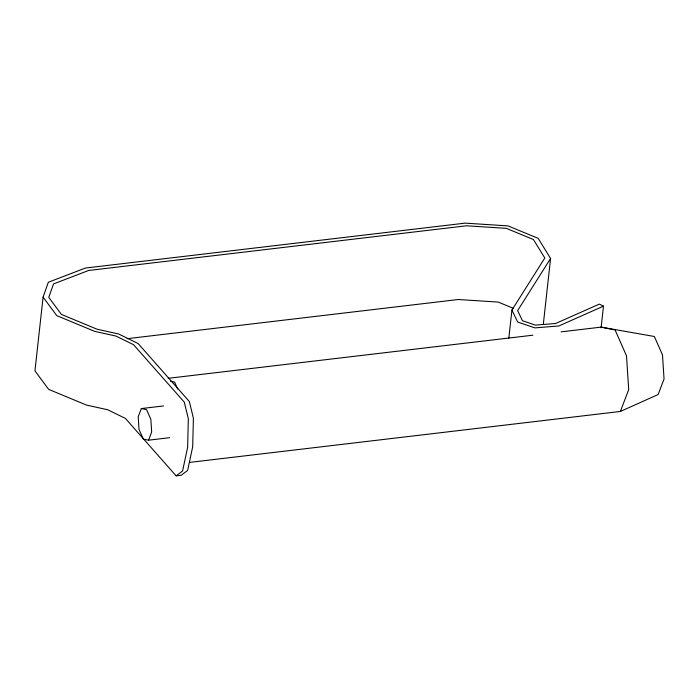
<?xml version="1.0" encoding="UTF-8"?>
<svg xmlns="http://www.w3.org/2000/svg" width="699" height="699" viewBox="0 0 699 699"><rect width="100%" height="100%" fill="white"/><g stroke="black" fill="none" stroke-linecap="round" stroke-linejoin="round"><path stroke-width="1.05" d="M543.28 324.598L550.585 258.464L538.178 238.359L508.016 225.891L465.15 223.138L85.435 268.04L48.336 282.256L43.093 297.101L34.95 370.828L48.624 389.36L86.501 405.079L107.777 409.771L125.409 418.43L176.157 475.862L181.216 475.259L187.647 470.392L192.688 446.783L193.396 418.255L189.359 401.532L138.122 343.541L118.629 333.973L97.074 329.22L61.381 314.41L48.781 297.337L53.535 283.925L88.642 270.469L466.451 225.794L506.382 228.355L533.424 239.539L544.818 257.992L511.93 310.05L508.82 338.237M601.088 327.84L603.482 306.153L599.305 304.109L555.618 323.497L535.373 325.114L522.468 320.736L517.644 310.609L550.585 258.464M163.479 405.944L141.329 408.566L138.201 416.761L139.022 429.413L143.312 439.121L148.546 440.187L169.639 437.696M148.546 440.187L151.666 431.999L150.844 419.339L146.563 409.631L141.329 408.566M189.612 462.397L620.38 411.458L628.707 389.605L626.514 355.852L615.094 329.972L601.131 327.123L561.087 331.859M176.157 475.862L182.579 470.986L187.629 447.377L188.337 418.858L184.291 402.135L133.553 344.703L115.912 336.044L94.636 331.352L56.768 315.633L43.093 297.101M620.38 411.458L658.117 394.551L664.05 378.98L662.495 354.926L654.351 336.49L601.131 327.123M603.482 306.153L558.851 325.961L534.91 327.883L517.636 322.012L511.93 310.05M127.052 338.692L458.308 299.513L498.247 302.082L513.267 308.294M168.206 378.316L532.944 335.188M170.6 381.252L174.593 382.065L177.668 389.028"/></g></svg>
